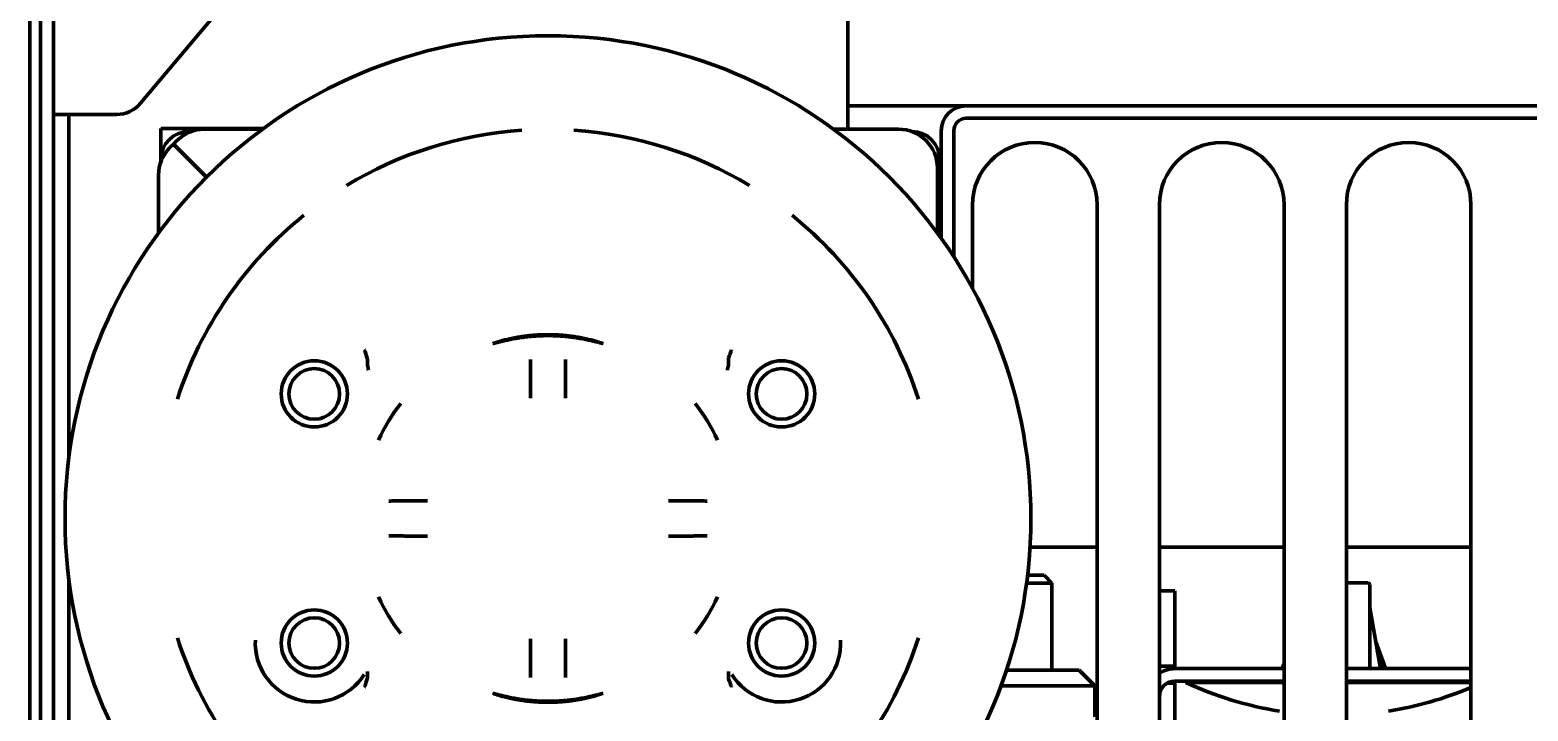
# Model space of a CAD drawing. Header units: inches. Extents: x 904 to 7172, y 213 to 5528.
# Drawn here: x 2795.6 to 2891.8, y 4411.7 to 4455.5 of the extents above; entities that cross this region are included whole.
import ezdxf

# ---------------------------------------------------------------- set-up
doc = ezdxf.new("R2010")
doc.units = ezdxf.units.IN

msp = doc.modelspace()

# ---------------------------------------------------------------- linework, layer by layer
at = {"linetype": 'Continuous', "lineweight": 70}
for p, q in [((2797.119, 4450.029), (2797.119, 5263.587)), ((2848.119, 4449.081), (2848.119, 4775.541)), ((2795.618, 4773.029), (2795.618, 4286.229)), ((2796.297, 4289.229), (2796.297, 4772.029)), ((2802.718, 4450.743), (2812.651, 4462.581)), ((2855.722, 4450.579), (2848.118, 4450.579)), ((2855.719, 4450.579), (2961.619, 4450.579)), ((2797.119, 4380.029), (2797.119, 4450.029)), ((2797.119, 4450.029), (2799.119, 4450.029)), ((2798.119, 4428.007), (2798.119, 4450.029)), ((2799.119, 4450.029), (2801.186, 4450.029)), ((2855.719, 4449.779), (2961.619, 4449.779)), ((2804.019, 4449.129), (2804.019, 4447.129)), ((2804.019, 4449.129), (2810.607, 4449.129)), ((2805.968, 4448.929), (2805.819, 4448.929)), ((2810.538, 4449.079), (2806.821, 4449.079)), ((2851.369, 4449.079), (2847.198, 4449.079)), ((2854.119, 4442.063), (2854.119, 4448.979)), ((2854.919, 4440.883), (2854.919, 4448.979)), ((2804.601, 4447.895), (2804.827, 4448.121)), ((2805.053, 4448.347), (2804.827, 4448.121)), ((2805.534, 4447.414), (2804.827, 4448.121)), ((2805.534, 4447.414), (2804.827, 4448.121)), ((2804.019, 4447.129), (2804.019, 4446.98)), ((2805.534, 4447.414), (2806.948, 4445.999)), ((2805.534, 4447.414), (2806.948, 4445.999)), ((2853.869, 4442.409), (2853.869, 4446.579)), ((2854.019, 4442.203), (2854.019, 4447.129)), ((2803.869, 4442.409), (2803.869, 4446.127)), ((2856.118, 4438.858), (2856.118, 4444.229)), ((2864.118, 4444.229), (2864.118, 4352.229)), ((2868.118, 4352.229), (2868.118, 4444.229)), ((2876.118, 4444.229), (2876.118, 4352.229)), ((2880.118, 4352.229), (2880.118, 4444.229)), ((2888.118, 4444.229), (2888.118, 4352.229)), ((2817.288, 4433.912), (2817.288, 4434.236)), ((2840.449, 4433.912), (2840.449, 4434.236)), ((2864.117, 4422.229), (2859.813, 4422.229)), ((2876.118, 4422.229), (2868.118, 4422.229)), ((2888.125, 4422.229), (2880.123, 4422.229)), ((2798.119, 4380.029), (2798.119, 4420.15)), ((2861.219, 4419.929), (2859.59, 4419.929)), ((2860.719, 4420.429), (2859.653, 4420.429)), ((2861.219, 4419.929), (2860.719, 4420.429)), ((2861.219, 4414.329), (2861.219, 4419.929)), ((2880.118, 4419.936), (2881.519, 4419.936)), ((2881.619, 4419.836), (2881.619, 4419.377)), ((2868.119, 4419.439), (2868.119, 4417.439)), ((2869.119, 4419.439), (2868.119, 4419.439)), ((2869.119, 4419.439), (2869.119, 4417.439)), ((2881.619, 4419.377), (2881.619, 4414.437)), ((2882.306, 4414.436), (2881.619, 4418.336)), ((2868.119, 4417.439), (2868.119, 4415.592)), ((2869.119, 4417.439), (2869.119, 4415.592)), ((2882.635, 4414.436), (2882.001, 4416.165)), ((2868.119, 4415.592), (2868.119, 4414.592)), ((2869.119, 4415.592), (2869.119, 4414.592)), ((2882.529, 4414.437), (2882.1, 4415.605)), ((2817.288, 4414.246), (2817.288, 4413.922)), ((2840.449, 4414.246), (2840.449, 4413.922)), ((2862.969, 4414.329), (2858.295, 4414.329)), ((2863.969, 4413.329), (2862.969, 4414.329)), ((2868.119, 4414.592), (2868.119, 4414.133)), ((2869.119, 4414.592), (2868.119, 4414.592)), ((2869.119, 4414.592), (2869.119, 4414.436)), ((2869.119, 4414.436), (2876.119, 4414.436)), ((2876.118, 4414.755), (2876.002, 4414.436)), ((2876.118, 4414.464), (2876.108, 4414.437)), ((2880.118, 4414.436), (2883.819, 4414.436)), ((2883.819, 4414.436), (2888.118, 4414.436)), ((2863.969, 4413.329), (2857.946, 4413.329)), ((2863.969, 4411.329), (2863.969, 4413.329)), ((2869.119, 4413.492), (2868.6, 4413.492)), ((2869.119, 4413.636), (2869.119, 4413.492)), ((2869.119, 4413.636), (2876.119, 4413.636)), ((2869.119, 4413.492), (2869.119, 4412.492)), ((2869.819, 4413.636), (2869.819, 4413.536)), ((2869.819, 4413.536), (2876.118, 4413.536)), ((2880.118, 4413.636), (2883.819, 4413.636)), ((2880.119, 4413.536), (2888.119, 4413.536)), ((2888.118, 4413.636), (2883.819, 4413.636)), ((2868.119, 4412.636), (2868.119, 4352.216)), ((2869.119, 4412.492), (2869.119, 4405.532))]:
    msp.add_line(p, q, dxfattribs=at)
for centre, radius in [((2828.869, 4424.079), 31), ((2813.869, 4432.079), 2.125), ((2843.869, 4432.079), 2.125), ((2813.869, 4432.079), 1.625), ((2843.869, 4432.079), 1.625), ((2813.869, 4416.079), 2.125), ((2813.869, 4416.079), 1.625), ((2843.869, 4416.079), 2.125), ((2843.869, 4416.079), 1.625)]:
    msp.add_circle(centre, radius, dxfattribs=at)
for centre, radius, start, end in [((2801.186, 4452.029), 2, 270, 320), ((2855.719, 4448.979), 1.6, 90, 180), ((2855.719, 4448.979), 0.8, 90, 180), ((2805.819, 4447.129), 1.8, 90, 180), ((2806.821, 4446.579), 2.5, 90, 135), ((2828.869, 4424.079), 24.991, 93.82427, 121.17573), ((2828.869, 4424.079), 24.991, 58.82427, 86.17573), ((2851.369, 4446.579), 2.5, 0, 90), ((2852.219, 4447.129), 1.8, 0, 90), ((2806.369, 4446.127), 2.5, 135, 180), ((2860.118, 4444.229), 4, 0, 180), ((2872.118, 4444.229), 4, 0, 180), ((2884.118, 4444.229), 4, 0, 180), ((2828.869, 4424.079), 24.991, 128.82427, 162.14701), ((2828.869, 4424.079), 24.991, 17.85299, 51.17573), ((2828.869, 4424.079), 11.996, 142.00464, 155.16062), ((2828.869, 4424.079), 11.996, 24.83938, 37.99537), ((2881.519, 4419.836), 0.1, 0, 90), ((2828.869, 4424.079), 11.996, 204.83938, 217.99536), ((2828.869, 4424.079), 11.996, 322.00464, 335.16062), ((2828.869, 4424.079), 24.991, 197.85299, 231.17573), ((2813.869, 4416.079), 3.788, 177.16731, 327.75157), ((2843.869, 4416.079), 3.788, 212.24843, 2.83269), ((2828.869, 4424.079), 24.991, 308.82427, 342.14701), ((2869.119, 4412.636), 1.8, 90, 123.75), ((2869.119, 4412.636), 1, 90, 180), ((2879.319, 4433.977), 22.54, 245.07238, 261.06699), ((2879.319, 4433.977), 22.54, 278.93301, 292.98027)]:
    msp.add_arc(centre, radius, start, end, dxfattribs=at)
for points in [[(2825.369, 4435.32), (2825.369, 4435.321), (2825.374, 4435.324), (2825.398, 4435.334), (2825.439, 4435.348), (2825.497, 4435.368), (2825.571, 4435.392), (2825.661, 4435.42), (2825.768, 4435.452), (2825.891, 4435.486), (2826.029, 4435.523), (2826.182, 4435.562), (2826.349, 4435.601), (2826.528, 4435.641), (2826.719, 4435.679), (2826.92, 4435.716), (2827.13, 4435.751), (2827.348, 4435.782), (2827.572, 4435.81), (2827.801, 4435.834), (2828.034, 4435.853), (2828.271, 4435.868), (2828.509, 4435.878), (2828.749, 4435.883), (2828.988, 4435.883), (2829.228, 4435.878), (2829.466, 4435.868), (2829.703, 4435.853), (2829.936, 4435.834), (2830.165, 4435.81), (2830.389, 4435.782), (2830.607, 4435.751), (2830.817, 4435.716), (2831.018, 4435.679), (2831.209, 4435.641), (2831.388, 4435.601), (2831.555, 4435.562), (2831.708, 4435.523), (2831.846, 4435.486), (2831.969, 4435.452), (2832.076, 4435.42), (2832.166, 4435.392), (2832.24, 4435.368), (2832.298, 4435.348), (2832.339, 4435.334), (2832.363, 4435.324), (2832.369, 4435.321), (2832.369, 4435.32)], [(2832.369, 4435.32), (2832.369, 4435.319), (2832.363, 4435.319), (2832.338, 4435.325), (2832.297, 4435.335), (2832.24, 4435.35), (2832.166, 4435.37), (2832.076, 4435.394), (2831.97, 4435.422), (2831.847, 4435.453), (2831.71, 4435.486), (2831.557, 4435.521), (2831.391, 4435.557), (2831.212, 4435.594), (2831.021, 4435.63), (2830.82, 4435.664), (2830.61, 4435.696), (2830.392, 4435.726), (2830.168, 4435.752), (2829.938, 4435.775), (2829.705, 4435.793), (2829.468, 4435.808), (2829.229, 4435.817), (2828.989, 4435.822), (2828.748, 4435.822), (2828.508, 4435.817), (2828.269, 4435.808), (2828.032, 4435.793), (2827.799, 4435.775), (2827.569, 4435.752), (2827.345, 4435.726), (2827.127, 4435.696), (2826.917, 4435.664), (2826.716, 4435.63), (2826.525, 4435.594), (2826.346, 4435.557), (2826.18, 4435.521), (2826.027, 4435.486), (2825.89, 4435.453), (2825.767, 4435.422), (2825.661, 4435.394), (2825.571, 4435.37), (2825.497, 4435.35), (2825.44, 4435.335), (2825.399, 4435.325), (2825.374, 4435.319), (2825.369, 4435.319), (2825.369, 4435.32)], [(2825.369, 4412.838), (2825.369, 4412.839), (2825.374, 4412.839), (2825.399, 4412.833), (2825.44, 4412.823), (2825.497, 4412.808), (2825.571, 4412.788), (2825.661, 4412.764), (2825.767, 4412.736), (2825.89, 4412.705), (2826.027, 4412.672), (2826.18, 4412.637), (2826.346, 4412.601), (2826.525, 4412.564), (2826.716, 4412.528), (2826.917, 4412.494), (2827.127, 4412.462), (2827.345, 4412.432), (2827.569, 4412.406), (2827.799, 4412.383), (2828.032, 4412.365), (2828.269, 4412.351), (2828.508, 4412.341), (2828.748, 4412.336), (2828.989, 4412.336), (2829.229, 4412.341), (2829.468, 4412.351), (2829.705, 4412.365), (2829.938, 4412.383), (2830.168, 4412.406), (2830.392, 4412.432), (2830.61, 4412.462), (2830.82, 4412.494), (2831.021, 4412.528), (2831.212, 4412.564), (2831.391, 4412.601), (2831.557, 4412.637), (2831.71, 4412.672), (2831.847, 4412.705), (2831.97, 4412.736), (2832.076, 4412.764), (2832.166, 4412.788), (2832.24, 4412.808), (2832.297, 4412.823), (2832.338, 4412.833), (2832.363, 4412.839), (2832.369, 4412.839), (2832.369, 4412.838)], [(2832.369, 4412.838), (2832.369, 4412.837), (2832.363, 4412.834), (2832.339, 4412.825), (2832.298, 4412.81), (2832.24, 4412.79), (2832.166, 4412.766), (2832.076, 4412.738), (2831.969, 4412.707), (2831.846, 4412.672), (2831.708, 4412.635), (2831.555, 4412.596), (2831.388, 4412.557), (2831.209, 4412.517), (2831.018, 4412.479), (2830.817, 4412.442), (2830.607, 4412.407), (2830.389, 4412.376), (2830.165, 4412.348), (2829.936, 4412.324), (2829.703, 4412.305), (2829.466, 4412.29), (2829.228, 4412.28), (2828.988, 4412.275), (2828.749, 4412.275), (2828.509, 4412.28), (2828.271, 4412.29), (2828.034, 4412.305), (2827.801, 4412.324), (2827.572, 4412.348), (2827.348, 4412.376), (2827.13, 4412.407), (2826.92, 4412.442), (2826.719, 4412.479), (2826.528, 4412.517), (2826.349, 4412.557), (2826.182, 4412.596), (2826.029, 4412.635), (2825.891, 4412.672), (2825.768, 4412.707), (2825.661, 4412.738), (2825.571, 4412.766), (2825.497, 4412.79), (2825.439, 4412.81), (2825.398, 4412.825), (2825.374, 4412.834), (2825.369, 4412.837), (2825.369, 4412.838)]]:
    msp.add_open_spline(points, degree=3, dxfattribs=at)
for points, knots in [([(2817.269, 4434.367), (2817.241, 4434.46), (2817.211, 4434.552), (2817.164, 4434.691), (2817.148, 4434.737), (2817.123, 4434.806), (2817.115, 4434.828), (2817.098, 4434.874), (2817.089, 4434.897), (2817.08, 4434.92)], [0, 0, 0, 0, 0.5, 0.5, 0.75, 0.75, 0.875, 0.875, 1, 1, 1, 1]), ([(2817.288, 4434.236), (2817.288, 4434.258), (2817.286, 4434.28), (2817.281, 4434.324), (2817.276, 4434.345), (2817.269, 4434.367)], [0, 0, 0, 0, 0.5, 0.5, 1, 1, 1, 1]), ([(2827.748, 4434.292), (2827.747, 4434.21), (2827.747, 4434.125), (2827.745, 4433.948), (2827.744, 4433.765), (2827.743, 4433.568), (2827.743, 4433.441), (2827.743, 4433.416), (2827.742, 4433.364), (2827.742, 4433.338), (2827.742, 4433.26), (2827.742, 4433.207), (2827.741, 4433.048), (2827.74, 4432.832), (2827.74, 4432.611), (2827.74, 4432.442), (2827.74, 4432.358), (2827.739, 4432.272), (2827.739, 4432.215), (2827.739, 4432.186), (2827.739, 4432.042), (2827.739, 4431.927), (2827.739, 4431.811)], [0, 0, 0, 0, 0.125, 0.125, 0.25, 0.375, 0.375, 0.40625, 0.40625, 0.4375, 0.4375, 0.5, 0.5, 0.625, 0.75, 0.75, 0.8125, 0.84375, 0.84375, 0.875, 0.875, 1, 1, 1, 1]), ([(2829.998, 4431.811), (2829.998, 4431.927), (2829.998, 4432.041), (2829.998, 4432.269), (2829.997, 4432.495), (2829.997, 4432.717), (2829.996, 4432.855), (2829.996, 4432.882), (2829.996, 4432.937), (2829.996, 4432.964), (2829.996, 4433.046), (2829.996, 4433.1), (2829.995, 4433.259), (2829.994, 4433.466), (2829.993, 4433.662), (2829.992, 4433.805), (2829.992, 4433.876), (2829.992, 4433.944), (2829.991, 4433.99), (2829.991, 4434.013), (2829.99, 4434.125), (2829.99, 4434.21), (2829.989, 4434.292)], [0, 0, 0, 0, 0.125, 0.125, 0.25, 0.375, 0.375, 0.40625, 0.40625, 0.4375, 0.4375, 0.5, 0.5, 0.625, 0.75, 0.75, 0.8125, 0.84375, 0.84375, 0.875, 0.875, 1, 1, 1, 1]), ([(2840.449, 4434.236), (2840.449, 4434.258), (2840.451, 4434.28), (2840.456, 4434.324), (2840.461, 4434.345), (2840.468, 4434.367)], [0, 0, 0, 0, 0.5, 0.5, 1, 1, 1, 1]), ([(2840.468, 4434.367), (2840.496, 4434.46), (2840.526, 4434.552), (2840.573, 4434.691), (2840.589, 4434.737), (2840.614, 4434.806), (2840.622, 4434.828), (2840.639, 4434.874), (2840.648, 4434.897), (2840.657, 4434.92)], [0, 0, 0, 0, 0.5, 0.5, 0.75, 0.75, 0.875, 0.875, 1, 1, 1, 1]), ([(2817.288, 4433.912), (2817.3, 4433.853), (2817.31, 4433.798), (2817.329, 4433.694), (2817.337, 4433.646), (2817.346, 4433.602)], [0, 0, 0, 0, 0.5, 0.5, 1, 1, 1, 1]), ([(2840.391, 4433.602), (2840.4, 4433.646), (2840.408, 4433.694), (2840.427, 4433.798), (2840.437, 4433.853), (2840.449, 4433.912)], [0, 0, 0, 0, 0.5, 0.5, 1, 1, 1, 1]), ([(2821.137, 4425.208), (2821.021, 4425.208), (2820.906, 4425.208), (2820.678, 4425.208), (2820.453, 4425.208), (2820.231, 4425.207), (2820.093, 4425.207), (2820.065, 4425.207), (2820.011, 4425.207), (2819.983, 4425.207), (2819.902, 4425.206), (2819.848, 4425.206), (2819.688, 4425.206), (2819.482, 4425.205), (2819.285, 4425.204), (2819.142, 4425.203), (2819.072, 4425.203), (2819.003, 4425.202), (2818.957, 4425.202), (2818.935, 4425.202), (2818.823, 4425.201), (2818.737, 4425.2), (2818.655, 4425.199)], [0, 0, 0, 0, 0.125, 0.125, 0.25, 0.375, 0.375, 0.40625, 0.40625, 0.4375, 0.4375, 0.5, 0.5, 0.625, 0.75, 0.75, 0.8125, 0.84375, 0.84375, 0.875, 0.875, 1, 1, 1, 1]), ([(2839.082, 4425.199), (2839, 4425.2), (2838.915, 4425.201), (2838.738, 4425.202), (2838.554, 4425.203), (2838.358, 4425.204), (2838.231, 4425.205), (2838.205, 4425.205), (2838.154, 4425.205), (2838.128, 4425.205), (2838.049, 4425.206), (2837.997, 4425.206), (2837.837, 4425.206), (2837.622, 4425.207), (2837.4, 4425.208), (2837.232, 4425.208), (2837.147, 4425.208), (2837.062, 4425.208), (2837.004, 4425.208), (2836.975, 4425.208), (2836.831, 4425.208), (2836.716, 4425.208), (2836.6, 4425.208)], [0, 0, 0, 0, 0.125, 0.125, 0.25, 0.375, 0.375, 0.40625, 0.40625, 0.4375, 0.4375, 0.5, 0.5, 0.625, 0.75, 0.75, 0.8125, 0.84375, 0.84375, 0.875, 0.875, 1, 1, 1, 1]), ([(2818.655, 4422.959), (2818.737, 4422.958), (2818.822, 4422.957), (2818.999, 4422.956), (2819.183, 4422.955), (2819.379, 4422.954), (2819.506, 4422.953), (2819.532, 4422.953), (2819.583, 4422.953), (2819.609, 4422.953), (2819.688, 4422.952), (2819.74, 4422.952), (2819.9, 4422.952), (2820.115, 4422.951), (2820.337, 4422.95), (2820.505, 4422.95), (2820.59, 4422.95), (2820.676, 4422.95), (2820.733, 4422.95), (2820.762, 4422.95), (2820.906, 4422.95), (2821.021, 4422.95), (2821.137, 4422.95)], [0, 0, 0, 0, 0.125, 0.125, 0.25, 0.375, 0.375, 0.40625, 0.40625, 0.4375, 0.4375, 0.5, 0.5, 0.625, 0.75, 0.75, 0.8125, 0.84375, 0.84375, 0.875, 0.875, 1, 1, 1, 1]), ([(2836.6, 4422.95), (2836.716, 4422.95), (2836.831, 4422.95), (2837.059, 4422.95), (2837.284, 4422.95), (2837.506, 4422.951), (2837.644, 4422.951), (2837.672, 4422.951), (2837.726, 4422.951), (2837.754, 4422.951), (2837.835, 4422.952), (2837.889, 4422.952), (2838.049, 4422.952), (2838.255, 4422.953), (2838.452, 4422.954), (2838.595, 4422.955), (2838.665, 4422.956), (2838.734, 4422.956), (2838.78, 4422.956), (2838.802, 4422.956), (2838.914, 4422.957), (2839, 4422.958), (2839.082, 4422.959)], [0, 0, 0, 0, 0.125, 0.125, 0.25, 0.375, 0.375, 0.40625, 0.40625, 0.4375, 0.4375, 0.5, 0.5, 0.625, 0.75, 0.75, 0.8125, 0.84375, 0.84375, 0.875, 0.875, 1, 1, 1, 1]), ([(2827.739, 4416.347), (2827.739, 4416.231), (2827.739, 4416.117), (2827.739, 4415.889), (2827.74, 4415.663), (2827.74, 4415.441), (2827.741, 4415.303), (2827.741, 4415.276), (2827.741, 4415.221), (2827.741, 4415.194), (2827.741, 4415.112), (2827.741, 4415.058), (2827.742, 4414.899), (2827.743, 4414.692), (2827.744, 4414.496), (2827.745, 4414.353), (2827.745, 4414.282), (2827.745, 4414.214), (2827.746, 4414.168), (2827.746, 4414.145), (2827.747, 4414.033), (2827.747, 4413.948), (2827.748, 4413.866)], [0, 0, 0, 0, 0.125, 0.125, 0.25, 0.375, 0.375, 0.40625, 0.40625, 0.4375, 0.4375, 0.5, 0.5, 0.625, 0.75, 0.75, 0.8125, 0.84375, 0.84375, 0.875, 0.875, 1, 1, 1, 1]), ([(2829.989, 4413.866), (2829.99, 4413.948), (2829.99, 4414.033), (2829.992, 4414.21), (2829.993, 4414.393), (2829.994, 4414.59), (2829.994, 4414.717), (2829.994, 4414.742), (2829.995, 4414.794), (2829.995, 4414.82), (2829.995, 4414.898), (2829.995, 4414.951), (2829.996, 4415.11), (2829.997, 4415.326), (2829.997, 4415.547), (2829.997, 4415.716), (2829.997, 4415.8), (2829.998, 4415.886), (2829.998, 4415.943), (2829.998, 4415.972), (2829.998, 4416.116), (2829.998, 4416.231), (2829.998, 4416.347)], [0, 0, 0, 0, 0.125, 0.125, 0.25, 0.375, 0.375, 0.40625, 0.40625, 0.4375, 0.4375, 0.5, 0.5, 0.625, 0.75, 0.75, 0.8125, 0.84375, 0.84375, 0.875, 0.875, 1, 1, 1, 1]), ([(2817.288, 4413.922), (2817.288, 4413.9), (2817.286, 4413.878), (2817.281, 4413.834), (2817.276, 4413.813), (2817.269, 4413.791)], [0, 0, 0, 0, 0.5, 0.5, 1, 1, 1, 1]), ([(2840.449, 4413.922), (2840.449, 4413.9), (2840.451, 4413.878), (2840.456, 4413.834), (2840.461, 4413.813), (2840.468, 4413.791)], [0, 0, 0, 0, 0.5, 0.5, 1, 1, 1, 1]), ([(2817.269, 4413.791), (2817.241, 4413.698), (2817.211, 4413.606), (2817.164, 4413.467), (2817.148, 4413.421), (2817.123, 4413.353), (2817.115, 4413.33), (2817.098, 4413.284), (2817.089, 4413.261), (2817.08, 4413.238)], [0, 0, 0, 0, 0.5, 0.5, 0.75, 0.75, 0.875, 0.875, 1, 1, 1, 1]), ([(2840.468, 4413.791), (2840.496, 4413.698), (2840.526, 4413.606), (2840.573, 4413.467), (2840.589, 4413.421), (2840.614, 4413.353), (2840.622, 4413.33), (2840.639, 4413.284), (2840.648, 4413.261), (2840.657, 4413.238)], [0, 0, 0, 0, 0.5, 0.5, 0.75, 0.75, 0.875, 0.875, 1, 1, 1, 1])]:
    msp.add_open_spline(points, degree=3, knots=knots, dxfattribs=at)

doc.saveas('drawing.dxf')
